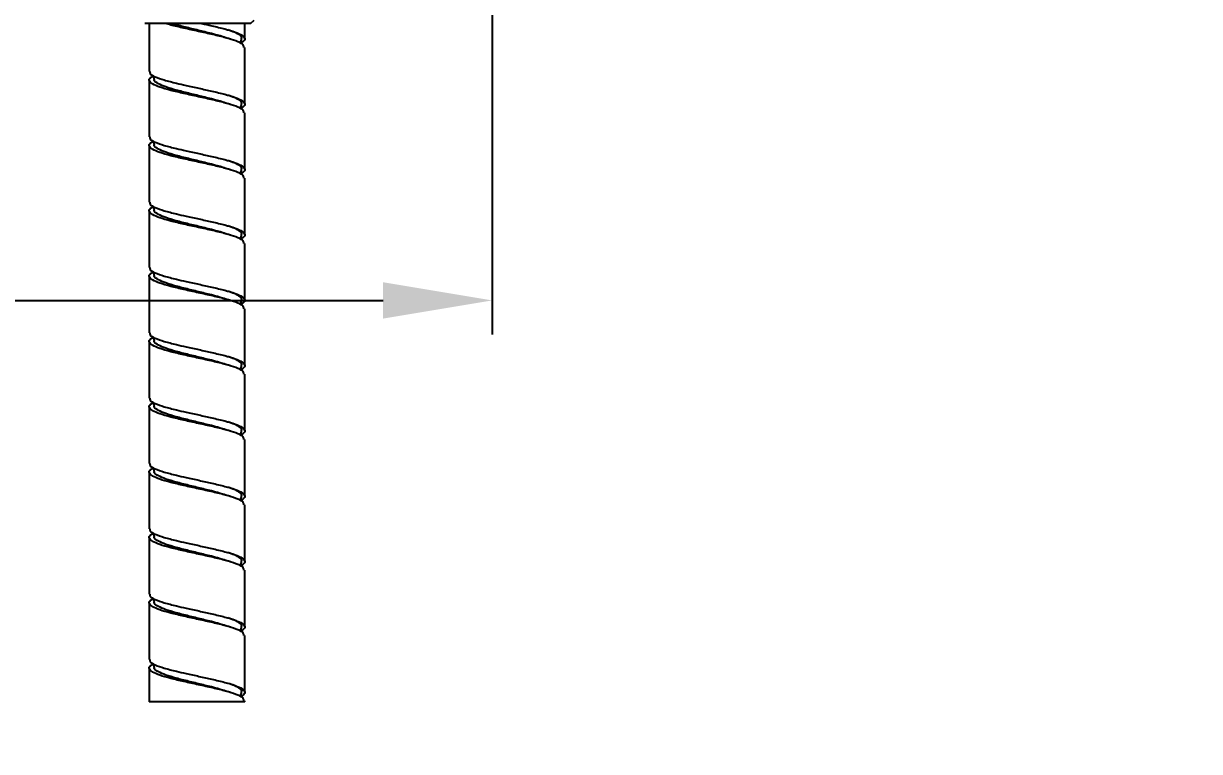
# Model space of a CAD drawing. Header units: millimetres. Extents: x 6110 to 6704, y -2661 to -1821.
# Drawn here: x 6300.46 to 6343.57, y -2398.07 to -2371.37 of the extents above; entities that cross this region are included whole.
import ezdxf

# ---------------------------------------------------------------- set-up
doc = ezdxf.new("R2010")
doc.units = ezdxf.units.MM
doc.header["$LTSCALE"] = 0.1
doc.layers.get('0').update_dxf_attribs({"lineweight": 15})
doc.layers.add('DIM', color=3, linetype='Continuous', lineweight=9)
doc.styles.get("Standard").update_dxf_attribs({"font": 'arial.ttf'})
doc.dimstyles.new('ISO-25', dxfattribs={"dimtxt": 2.5, "dimasz": 2.5, "dimexe": 1.25, "dimexo": 0.625, "dimtad": 1, "dimlfac": 5, "dimtxsty": 'Standard', "dimcen": 2.5, "dimadec": 0, "dimazin": 0, "dimtfac": 1, "dimtmove": 0, "dimatfit": 3, "dimfxl": 0, "dimarcsym": 0})

# ---------------------------------------------------------------- blocks, each defined once
blk = doc.blocks.new('*D43')
at = {"layer": 'Defpoints', "color": 0}
for p in [(6340.653, -2347.331), (6382.373, -2580.443), (6389.257, -2580.443)]:
    blk.add_point(p, dxfattribs=at)
at = {"layer": 'DIM', "color": 0, "lineweight": -2}
for p, q in [((6341.278, -2347.331), (6390.507, -2347.331)), ((6389.257, -2349.831), (6389.257, -2577.943)), ((6382.998, -2580.443), (6390.507, -2580.443))]:
    blk.add_line(p, q, dxfattribs=at)
at = {"layer": 'DIM', "color": 0}
for points in [[(6388.84, -2349.831), (6389.674, -2349.831), (6389.257, -2347.331)], [(6388.84, -2577.943), (6389.674, -2577.943), (6389.257, -2580.443)]]:
    blk.add_solid(points, dxfattribs=at)
at = {"layer": 'DIM', "color": 0, "insert": (6386.406, -2463.887), "char_height": 2.5, "attachment_point": 5, "rotation": 90}
blk.add_mtext('{\\fGulim|b0|i0|c129|p50;\\H1.6x;선반까지 높이 \\fArial|b0|i0|c0|p34;1036 ~1050}', dxfattribs=at)
blk = doc.blocks.new('*D45')
at = {"layer": 'Defpoints', "color": 0}
for p in [(6297.886, -2362.645), (6331.187, -2580.443), (6360.463, -2580.443)]:
    blk.add_point(p, dxfattribs=at)
at = {"layer": 'DIM', "color": 0, "lineweight": -2}
for p, q in [((6298.511, -2362.645), (6361.713, -2362.645)), ((6360.463, -2366.645), (6360.463, -2576.443)), ((6331.812, -2580.443), (6361.713, -2580.443))]:
    blk.add_line(p, q, dxfattribs=at)
at = {"layer": 'DIM', "color": 0}
for points in [[(6359.796, -2366.645), (6361.129, -2366.645), (6360.463, -2362.645)], [(6359.796, -2576.443), (6361.129, -2576.443), (6360.463, -2580.443)]]:
    blk.add_solid(points, dxfattribs=at)
at = {"layer": 'DIM', "color": 0, "insert": (6357.795, -2471.544), "char_height": 4, "attachment_point": 5, "rotation": 90}
blk.add_mtext('977.5', dxfattribs=at)
blk = doc.blocks.new('*D47')
at = {"layer": 'Defpoints', "color": 0}
for p in [(6253.143, -2366.981), (6317.643, -2366.981), (6317.643, -2381.528)]:
    blk.add_point(p, dxfattribs=at)
at = {"layer": 'DIM', "color": 0, "lineweight": -2}
for p, q in [((6253.143, -2367.606), (6253.143, -2382.778)), ((6317.643, -2367.606), (6317.643, -2382.778)), ((6257.143, -2381.528), (6313.643, -2381.528))]:
    blk.add_line(p, q, dxfattribs=at)
at = {"layer": 'DIM', "color": 0}
for points in [[(6257.143, -2380.861), (6257.143, -2382.194), (6253.143, -2381.528)], [(6313.643, -2380.861), (6313.643, -2382.194), (6317.643, -2381.528)]]:
    blk.add_solid(points, dxfattribs=at)
at = {"layer": 'DIM', "color": 0, "insert": (6285.393, -2378.86), "char_height": 4, "attachment_point": 5}
blk.add_mtext('258', dxfattribs=at)
blk = doc.blocks.new('*D49')
at = {"layer": 'Defpoints', "color": 0}
for p in [(6307.952, -2080.75), (6411.492, -2580.443), (6420.327, -2580.443)]:
    blk.add_point(p, dxfattribs=at)
at = {"layer": 'DIM', "color": 0, "lineweight": -2}
for p, q in [((6308.577, -2080.75), (6421.577, -2080.75)), ((6420.327, -2084.75), (6420.327, -2576.443)), ((6412.117, -2580.443), (6421.577, -2580.443))]:
    blk.add_line(p, q, dxfattribs=at)
at = {"layer": 'DIM', "color": 0}
for points in [[(6419.66, -2084.75), (6420.993, -2084.75), (6420.327, -2080.75)], [(6419.66, -2576.443), (6420.993, -2576.443), (6420.327, -2580.443)]]:
    blk.add_solid(points, dxfattribs=at)
at = {"layer": 'DIM', "color": 0, "insert": (6417.079, -2330.597), "char_height": 4, "attachment_point": 5, "rotation": 90}
blk.add_mtext('(2280)', dxfattribs=at)

msp = doc.modelspace()

# ---------------------------------------------------------------- linework, layer by layer
at = {"linetype": 'Continuous', "lineweight": 25}
for p, q in [((6305.0721, -2371.3748), (6305.0721, -2373.1346)), ((6308.5721, -2371.9367), (6308.5721, -2371.3748)), ((6308.7894, -2371.3748), (6308.9144, -2371.2498)), ((6308.5721, -2374.3325), (6308.5721, -2372.2506)), ((6305.2201, -2373.2821), (6305.2503, -2373.4291)), ((6305.0721, -2373.4484), (6305.0721, -2375.5304)), ((6308.5721, -2376.7284), (6308.5721, -2374.6464)), ((6305.0721, -2375.8442), (6305.0721, -2377.9262)), ((6305.2201, -2375.6779), (6305.2503, -2375.8249)), ((6308.5721, -2379.1242), (6308.5721, -2377.0423)), ((6305.2201, -2378.0737), (6305.2503, -2378.2208)), ((6305.0721, -2378.2401), (6305.0721, -2380.3221)), ((6308.5721, -2381.52), (6308.5721, -2379.4381)), ((6305.0721, -2380.6359), (6305.0721, -2382.7179)), ((6305.2201, -2380.4696), (6305.2503, -2380.6166)), ((6308.5721, -2383.9159), (6308.5721, -2381.8339)), ((6305.0721, -2383.0317), (6305.0721, -2385.1137)), ((6305.2201, -2382.8654), (6305.2503, -2383.0124)), ((6308.5721, -2386.3117), (6308.5721, -2384.2298)), ((6305.2201, -2385.2612), (6305.2503, -2385.4083)), ((6305.0721, -2385.4276), (6305.0721, -2387.5096)), ((6308.5721, -2388.7075), (6308.5721, -2386.6256)), ((6305.0721, -2387.8234), (6305.0721, -2389.9054)), ((6305.2201, -2387.6571), (6305.2503, -2387.8041)), ((6308.5721, -2391.1034), (6308.5721, -2389.0214)), ((6305.2201, -2390.0529), (6305.2503, -2390.1999)), ((6305.0721, -2390.2192), (6305.0721, -2392.3012)), ((6308.5721, -2393.4992), (6308.5721, -2391.4173)), ((6305.0721, -2392.6151), (6305.0721, -2394.6971)), ((6305.2201, -2392.4487), (6305.2503, -2392.5958)), ((6308.5721, -2395.895), (6308.5721, -2393.8131)), ((6305.2201, -2394.8446), (6305.2503, -2394.9916)), ((6305.0721, -2395.0109), (6305.0721, -2396.2498)), ((6308.5721, -2396.2498), (6305.0721, -2396.2498)), ((6308.5721, -2396.2498), (6308.5721, -2396.2089))]:
    msp.add_line(p, q, dxfattribs=at)
for points, knots in [([(6308.7894, -2371.3748), (6308.7636, -2371.3748), (6308.7238, -2371.3748), (6308.4822, -2371.3748), (6308.2321, -2371.3748), (6307.9217, -2371.3748), (6307.4706, -2371.3748), (6306.8519, -2371.3748), (6306.2333, -2371.3748), (6305.7822, -2371.3748), (6305.4718, -2371.3748), (6305.2217, -2371.3748), (6304.9801, -2371.3748), (6304.9403, -2371.3748), (6304.9144, -2371.3748)], [0, 0, 0, 0, 0.1197284, 0.1841803, 0.25, 0.3158197, 0.3802716, 0.5, 0.6197284, 0.6841803, 0.75, 0.8158197, 0.8802716, 1, 1, 1, 1]), ([(6308.5429, -2372.2506), (6308.5386, -2372.2107), (6308.5301, -2372.1316), (6308.2652, -2372.0142), (6307.891, -2371.8975), (6307.4109, -2371.7805), (6306.8757, -2371.663), (6306.3412, -2371.5461), (6305.9204, -2371.4501), (6305.7333, -2371.393), (6305.6737, -2371.3748)], [0, 0, 0, 0, 0.1361457, 0.2696436, 0.40312, 0.5367253, 0.6704966, 0.8040743, 0.9375445, 1, 1, 1, 1]), ([(6307.8707, -2371.8955), (6307.8386, -2371.8839), (6307.698, -2371.8335), (6307.3517, -2371.7438), (6306.8758, -2371.6264), (6306.3961, -2371.5095), (6306.0584, -2371.4257), (6305.9231, -2371.3808), (6305.905, -2371.3748)], [0, 0, 0, 0, 0.0666471, 0.2913438, 0.5163249, 0.7409745, 0.9654398, 1, 1, 1, 1]), ([(6306.9908, -2371.3748), (6307.1162, -2371.4024), (6307.4192, -2371.469), (6307.8552, -2371.5742), (6308.2435, -2371.6909), (6308.5015, -2371.8079), (6308.5928, -2371.9254), (6308.5631, -2372.0176), (6308.4533, -2372.0708), (6308.424, -2372.085)], [0, 0, 0, 0, 0.11621518, 0.28082243, 0.44540311, 0.61014275, 0.77508698, 0.93979265, 1, 1, 1, 1]), ([(6308.4533, -2371.93), (6308.4547, -2371.9283), (6308.4885, -2371.8874), (6308.41, -2371.8076), (6308.2458, -2371.7028), (6308.0439, -2371.6368), (6307.9611, -2371.6098)], [0, 0, 0, 0, 0.0162934, 0.3817319, 0.7466961, 1, 1, 1, 1]), ([(6308.0609, -2371.9514), (6308.0296, -2371.9418), (6307.9673, -2371.9229), (6307.9068, -2371.9035), (6307.8767, -2371.8939)], [0, 0, 0, 0, 0.5025674, 1, 1, 1, 1]), ([(6308.4211, -2372.0989), (6308.4224, -2372.0928), (6308.4339, -2372.0364), (6308.4459, -2371.9801), (6308.4565, -2371.9299)], [0, 0, 0, 0, 0.1087371, 1, 1, 1, 1]), ([(6308.5429, -2374.6464), (6308.5386, -2374.6065), (6308.5301, -2374.5274), (6308.2652, -2374.4101), (6307.8911, -2374.2933), (6307.4106, -2374.1763), (6306.8767, -2374.0589), (6306.3374, -2373.942), (6305.8437, -2373.8252), (6305.4416, -2373.7085), (6305.1662, -2373.5912), (6305.0535, -2373.4739), (6305.0727, -2373.3767), (6305.186, -2373.3185), (6305.2236, -2373.2991)], [0, 0, 0, 0, 0.0885028, 0.1752843, 0.2620519, 0.3489032, 0.4358624, 0.5226959, 0.6094594, 0.696251, 0.7831678, 0.8700846, 0.9568761, 1, 1, 1, 1]), ([(6305.0904, -2373.1346), (6305.0902, -2373.1603), (6305.0894, -2373.225), (6305.2745, -2373.3287), (6305.6038, -2373.4458), (6306.0103, -2373.552), (6306.4498, -2373.6524), (6306.8962, -2373.7493), (6307.3885, -2373.8577), (6307.8556, -2373.97), (6308.2434, -2374.0868), (6308.5015, -2374.2037), (6308.5928, -2374.3212), (6308.5631, -2374.4135), (6308.4533, -2374.4666), (6308.424, -2374.4808)], [0, 0, 0, 0, 0.057527, 0.144338, 0.2312605, 0.3182279, 0.3797781, 0.456793, 0.5339075, 0.6207185, 0.7075154, 0.7943962, 0.8813849, 0.9682477, 1, 1, 1, 1]), ([(6307.8707, -2374.2913), (6307.8386, -2374.2798), (6307.6981, -2374.2293), (6307.3513, -2374.1397), (6306.8773, -2374.0222), (6306.3904, -2373.9053), (6305.9472, -2373.7886), (6305.5807, -2373.6718), (6305.3459, -2373.5546), (6305.2382, -2373.4732), (6305.2543, -2373.4312), (6305.2555, -2373.4281)], [0, 0, 0, 0, 0.0402135, 0.1757912, 0.3115404, 0.4470895, 0.5825275, 0.71801, 0.8536917, 0.9893735, 1, 1, 1, 1]), ([(6308.4533, -2374.3258), (6308.4547, -2374.3241), (6308.4885, -2374.2833), (6308.41, -2374.2034), (6308.2458, -2374.0986), (6308.0439, -2374.0327), (6307.9611, -2374.0057)], [0, 0, 0, 0, 0.0162934, 0.3817319, 0.7466961, 1, 1, 1, 1]), ([(6308.0609, -2374.3472), (6308.0296, -2374.3377), (6307.9673, -2374.3187), (6307.9068, -2374.2994), (6307.8767, -2374.2898)], [0, 0, 0, 0, 0.5025674, 1, 1, 1, 1]), ([(6308.4211, -2374.4948), (6308.4224, -2374.4886), (6308.4339, -2374.4323), (6308.4459, -2374.376), (6308.4565, -2374.3258)], [0, 0, 0, 0, 0.1087371, 1, 1, 1, 1]), ([(6308.5429, -2377.0423), (6308.5386, -2377.0023), (6308.5301, -2376.9233), (6308.2652, -2376.8059), (6307.8911, -2376.6892), (6307.4106, -2376.5722), (6306.8767, -2376.4547), (6306.3374, -2376.3378), (6305.8437, -2376.2211), (6305.4416, -2376.1043), (6305.1662, -2375.987), (6305.0535, -2375.8697), (6305.0727, -2375.7725), (6305.186, -2375.7143), (6305.2236, -2375.695)], [0, 0, 0, 0, 0.0885028, 0.1752843, 0.2620519, 0.3489032, 0.4358624, 0.5226959, 0.6094594, 0.696251, 0.7831678, 0.8700846, 0.9568761, 1, 1, 1, 1]), ([(6305.0904, -2375.5304), (6305.0902, -2375.5562), (6305.0894, -2375.6209), (6305.2745, -2375.7245), (6305.6038, -2375.8416), (6306.0103, -2375.9479), (6306.4498, -2376.0482), (6306.8962, -2376.1451), (6307.3885, -2376.2536), (6307.8556, -2376.3659), (6308.2434, -2376.4826), (6308.5015, -2376.5996), (6308.5928, -2376.7171), (6308.5631, -2376.8093), (6308.4533, -2376.8624), (6308.424, -2376.8767)], [0, 0, 0, 0, 0.057527, 0.144338, 0.2312605, 0.3182279, 0.3797781, 0.456793, 0.5339075, 0.6207185, 0.7075154, 0.7943962, 0.8813849, 0.9682477, 1, 1, 1, 1]), ([(6307.8707, -2376.6872), (6307.8386, -2376.6756), (6307.6981, -2376.6251), (6307.3513, -2376.5355), (6306.8773, -2376.418), (6306.3904, -2376.3011), (6305.9472, -2376.1844), (6305.5807, -2376.0676), (6305.3459, -2375.9504), (6305.2382, -2375.869), (6305.2543, -2375.827), (6305.2555, -2375.8239)], [0, 0, 0, 0, 0.0402135, 0.1757912, 0.3115404, 0.4470895, 0.5825275, 0.71801, 0.8536917, 0.9893735, 1, 1, 1, 1]), ([(6308.0609, -2376.743), (6308.0296, -2376.7335), (6307.9673, -2376.7145), (6307.9068, -2376.6952), (6307.8767, -2376.6856)], [0, 0, 0, 0, 0.50256735, 1, 1, 1, 1]), ([(6308.4533, -2376.7217), (6308.4547, -2376.7199), (6308.4885, -2376.6791), (6308.41, -2376.5993), (6308.2458, -2376.4944), (6308.0439, -2376.4285), (6307.9611, -2376.4015)], [0, 0, 0, 0, 0.0162934, 0.3817319, 0.7466961, 1, 1, 1, 1]), ([(6308.4211, -2376.8906), (6308.4224, -2376.8845), (6308.4339, -2376.8281), (6308.4459, -2376.7718), (6308.4565, -2376.7216)], [0, 0, 0, 0, 0.1087371, 1, 1, 1, 1]), ([(6308.5429, -2379.4381), (6308.5386, -2379.3982), (6308.5301, -2379.3191), (6308.2652, -2379.2017), (6307.8911, -2379.085), (6307.4106, -2378.968), (6306.8767, -2378.8505), (6306.3374, -2378.7336), (6305.8437, -2378.6169), (6305.4416, -2378.5001), (6305.1662, -2378.3829), (6305.0535, -2378.2656), (6305.0727, -2378.1684), (6305.186, -2378.1101), (6305.2236, -2378.0908)], [0, 0, 0, 0, 0.08850277, 0.17528433, 0.26205188, 0.34890323, 0.43586244, 0.52269589, 0.60945943, 0.69625098, 0.78316778, 0.87008459, 0.95687614, 1, 1, 1, 1]), ([(6305.0904, -2377.9262), (6305.0902, -2377.952), (6305.0894, -2378.0167), (6305.2745, -2378.1203), (6305.6038, -2378.2374), (6306.0103, -2378.3437), (6306.4498, -2378.444), (6306.8962, -2378.5409), (6307.3885, -2378.6494), (6307.8556, -2378.7617), (6308.2434, -2378.8784), (6308.5015, -2378.9954), (6308.5928, -2379.1129), (6308.5631, -2379.2051), (6308.4533, -2379.2583), (6308.424, -2379.2725)], [0, 0, 0, 0, 0.057527, 0.144338, 0.2312605, 0.3182279, 0.3797781, 0.456793, 0.5339075, 0.6207185, 0.7075154, 0.7943962, 0.8813849, 0.9682477, 1, 1, 1, 1]), ([(6307.8707, -2379.083), (6307.8386, -2379.0714), (6307.6981, -2379.021), (6307.3513, -2378.9313), (6306.8773, -2378.8139), (6306.3904, -2378.697), (6305.9472, -2378.5803), (6305.5807, -2378.4635), (6305.3459, -2378.3462), (6305.2382, -2378.2649), (6305.2543, -2378.2228), (6305.2555, -2378.2198)], [0, 0, 0, 0, 0.0402135, 0.1757912, 0.3115404, 0.4470895, 0.5825275, 0.71801, 0.8536917, 0.9893735, 1, 1, 1, 1]), ([(6308.4533, -2379.1175), (6308.4547, -2379.1158), (6308.4885, -2379.0749), (6308.41, -2378.9951), (6308.2458, -2378.8903), (6308.0439, -2378.8243), (6307.9611, -2378.7973)], [0, 0, 0, 0, 0.0162934, 0.3817319, 0.7466961, 1, 1, 1, 1]), ([(6308.0609, -2379.1389), (6308.0296, -2379.1293), (6307.9673, -2379.1104), (6307.9068, -2379.091), (6307.8767, -2379.0814)], [0, 0, 0, 0, 0.50256735, 1, 1, 1, 1]), ([(6308.4211, -2379.2864), (6308.4224, -2379.2803), (6308.4339, -2379.2239), (6308.4459, -2379.1676), (6308.4565, -2379.1174)], [0, 0, 0, 0, 0.1087371, 1, 1, 1, 1]), ([(6308.5429, -2381.8339), (6308.5386, -2381.794), (6308.5301, -2381.7149), (6308.2652, -2381.5976), (6307.8911, -2381.4808), (6307.4106, -2381.3638), (6306.8767, -2381.2464), (6306.3374, -2381.1295), (6305.8437, -2381.0127), (6305.4416, -2380.896), (6305.1662, -2380.7787), (6305.0535, -2380.6614), (6305.0727, -2380.5642), (6305.186, -2380.506), (6305.2236, -2380.4866)], [0, 0, 0, 0, 0.0885028, 0.1752843, 0.2620519, 0.3489032, 0.4358624, 0.5226959, 0.6094594, 0.696251, 0.7831678, 0.8700846, 0.9568761, 1, 1, 1, 1]), ([(6305.0904, -2380.3221), (6305.0902, -2380.3478), (6305.0894, -2380.4125), (6305.2745, -2380.5162), (6305.6038, -2380.6333), (6306.0103, -2380.7395), (6306.4498, -2380.8399), (6306.8962, -2380.9368), (6307.3885, -2381.0452), (6307.8556, -2381.1575), (6308.2434, -2381.2743), (6308.5015, -2381.3912), (6308.5928, -2381.5087), (6308.5631, -2381.601), (6308.4533, -2381.6541), (6308.424, -2381.6683)], [0, 0, 0, 0, 0.057527, 0.144338, 0.2312605, 0.3182279, 0.3797781, 0.456793, 0.5339075, 0.6207185, 0.7075154, 0.7943962, 0.8813849, 0.9682477, 1, 1, 1, 1]), ([(6307.8707, -2381.4788), (6307.8386, -2381.4673), (6307.6981, -2381.4168), (6307.3513, -2381.3272), (6306.8773, -2381.2097), (6306.3904, -2381.0928), (6305.9472, -2380.9761), (6305.5807, -2380.8593), (6305.3459, -2380.7421), (6305.2382, -2380.6607), (6305.2543, -2380.6187), (6305.2555, -2380.6156)], [0, 0, 0, 0, 0.0402135, 0.1757912, 0.3115404, 0.4470895, 0.5825275, 0.71801, 0.8536917, 0.9893735, 1, 1, 1, 1]), ([(6308.0609, -2381.5347), (6308.0296, -2381.5252), (6307.9673, -2381.5062), (6307.9068, -2381.4869), (6307.8767, -2381.4773)], [0, 0, 0, 0, 0.5025674, 1, 1, 1, 1]), ([(6308.4533, -2381.5133), (6308.4547, -2381.5116), (6308.4885, -2381.4708), (6308.41, -2381.3909), (6308.2458, -2381.2861), (6308.0439, -2381.2202), (6307.9611, -2381.1932)], [0, 0, 0, 0, 0.0162934, 0.3817319, 0.7466961, 1, 1, 1, 1]), ([(6308.4211, -2381.6823), (6308.4224, -2381.6761), (6308.4339, -2381.6198), (6308.4459, -2381.5635), (6308.4565, -2381.5133)], [0, 0, 0, 0, 0.1087371, 1, 1, 1, 1]), ([(6305.0904, -2382.7179), (6305.0902, -2382.7437), (6305.0894, -2382.8084), (6305.2745, -2382.912), (6305.6038, -2383.0291), (6306.0103, -2383.1354), (6306.4498, -2383.2357), (6306.8962, -2383.3326), (6307.3885, -2383.4411), (6307.8556, -2383.5534), (6308.2434, -2383.6701), (6308.5015, -2383.7871), (6308.5928, -2383.9046), (6308.5631, -2383.9968), (6308.4533, -2384.0499), (6308.424, -2384.0642)], [0, 0, 0, 0, 0.057527, 0.144338, 0.2312605, 0.3182279, 0.3797781, 0.456793, 0.5339075, 0.6207185, 0.7075154, 0.7943962, 0.8813849, 0.9682477, 1, 1, 1, 1]), ([(6308.5429, -2384.2298), (6308.5386, -2384.1898), (6308.5301, -2384.1108), (6308.2652, -2383.9934), (6307.8911, -2383.8767), (6307.4106, -2383.7597), (6306.8767, -2383.6422), (6306.3374, -2383.5253), (6305.8437, -2383.4086), (6305.4416, -2383.2918), (6305.1662, -2383.1745), (6305.0535, -2383.0572), (6305.0727, -2382.96), (6305.186, -2382.9018), (6305.2236, -2382.8825)], [0, 0, 0, 0, 0.0885028, 0.1752843, 0.2620519, 0.3489032, 0.4358624, 0.5226959, 0.6094594, 0.696251, 0.7831678, 0.8700846, 0.9568761, 1, 1, 1, 1]), ([(6307.8707, -2383.8747), (6307.8386, -2383.8631), (6307.6981, -2383.8126), (6307.3513, -2383.723), (6306.8773, -2383.6055), (6306.3904, -2383.4886), (6305.9472, -2383.3719), (6305.5807, -2383.2551), (6305.3459, -2383.1379), (6305.2382, -2383.0565), (6305.2543, -2383.0145), (6305.2555, -2383.0114)], [0, 0, 0, 0, 0.0402135, 0.1757912, 0.3115404, 0.4470895, 0.5825275, 0.71801, 0.8536917, 0.9893735, 1, 1, 1, 1]), ([(6308.4533, -2383.9092), (6308.4547, -2383.9074), (6308.4885, -2383.8666), (6308.41, -2383.7868), (6308.2458, -2383.6819), (6308.0439, -2383.616), (6307.9611, -2383.589)], [0, 0, 0, 0, 0.0162934, 0.3817319, 0.7466961, 1, 1, 1, 1]), ([(6308.0609, -2383.9305), (6308.0296, -2383.921), (6307.9673, -2383.902), (6307.9068, -2383.8827), (6307.8767, -2383.8731)], [0, 0, 0, 0, 0.5025674, 1, 1, 1, 1]), ([(6308.4211, -2384.0781), (6308.4224, -2384.072), (6308.4339, -2384.0156), (6308.4459, -2383.9593), (6308.4565, -2383.9091)], [0, 0, 0, 0, 0.1087371, 1, 1, 1, 1]), ([(6308.5429, -2386.6256), (6308.5386, -2386.5857), (6308.5301, -2386.5066), (6308.2652, -2386.3892), (6307.8911, -2386.2725), (6307.4106, -2386.1555), (6306.8767, -2386.038), (6306.3374, -2385.9211), (6305.8437, -2385.8044), (6305.4416, -2385.6876), (6305.1662, -2385.5704), (6305.0535, -2385.4531), (6305.0727, -2385.3559), (6305.186, -2385.2976), (6305.2236, -2385.2783)], [0, 0, 0, 0, 0.0885028, 0.1752843, 0.2620519, 0.3489032, 0.4358624, 0.5226959, 0.6094594, 0.696251, 0.7831678, 0.8700846, 0.9568761, 1, 1, 1, 1]), ([(6305.0904, -2385.1137), (6305.0902, -2385.1395), (6305.0894, -2385.2042), (6305.2745, -2385.3078), (6305.6038, -2385.4249), (6306.0103, -2385.5312), (6306.4498, -2385.6315), (6306.8962, -2385.7284), (6307.3885, -2385.8369), (6307.8556, -2385.9492), (6308.2434, -2386.0659), (6308.5015, -2386.1829), (6308.5928, -2386.3004), (6308.5631, -2386.3926), (6308.4533, -2386.4458), (6308.424, -2386.46)], [0, 0, 0, 0, 0.05752704, 0.14433799, 0.23126047, 0.31822792, 0.37977805, 0.45679303, 0.53390751, 0.62071847, 0.70751541, 0.79439618, 0.88138485, 0.96824771, 1, 1, 1, 1]), ([(6307.8707, -2386.2705), (6307.8386, -2386.2589), (6307.6981, -2386.2085), (6307.3513, -2386.1188), (6306.8773, -2386.0014), (6306.3904, -2385.8845), (6305.9472, -2385.7678), (6305.5807, -2385.651), (6305.3459, -2385.5337), (6305.2382, -2385.4524), (6305.2543, -2385.4103), (6305.2555, -2385.4073)], [0, 0, 0, 0, 0.0402135, 0.1757912, 0.3115404, 0.4470895, 0.5825275, 0.71801, 0.8536917, 0.9893735, 1, 1, 1, 1]), ([(6308.0609, -2386.3264), (6308.0296, -2386.3168), (6307.9673, -2386.2979), (6307.9068, -2386.2785), (6307.8767, -2386.2689)], [0, 0, 0, 0, 0.5025674, 1, 1, 1, 1]), ([(6308.4533, -2386.305), (6308.4547, -2386.3033), (6308.4885, -2386.2624), (6308.41, -2386.1826), (6308.2458, -2386.0778), (6308.0439, -2386.0118), (6307.9611, -2385.9848)], [0, 0, 0, 0, 0.0162934, 0.3817319, 0.7466961, 1, 1, 1, 1]), ([(6308.4211, -2386.4739), (6308.4224, -2386.4678), (6308.4339, -2386.4114), (6308.4459, -2386.3551), (6308.4565, -2386.3049)], [0, 0, 0, 0, 0.1087371, 1, 1, 1, 1]), ([(6305.0904, -2387.5096), (6305.0902, -2387.5353), (6305.0894, -2387.6), (6305.2745, -2387.7037), (6305.6038, -2387.8208), (6306.0103, -2387.927), (6306.4498, -2388.0274), (6306.8962, -2388.1243), (6307.3885, -2388.2327), (6307.8556, -2388.345), (6308.2434, -2388.4618), (6308.5015, -2388.5787), (6308.5928, -2388.6962), (6308.5631, -2388.7885), (6308.4533, -2388.8416), (6308.424, -2388.8558)], [0, 0, 0, 0, 0.057527, 0.144338, 0.2312605, 0.3182279, 0.3797781, 0.456793, 0.5339075, 0.6207185, 0.7075154, 0.7943962, 0.8813849, 0.9682477, 1, 1, 1, 1]), ([(6308.5429, -2389.0214), (6308.5386, -2388.9815), (6308.5301, -2388.9024), (6308.2652, -2388.7851), (6307.8911, -2388.6683), (6307.4106, -2388.5513), (6306.8767, -2388.4339), (6306.3374, -2388.317), (6305.8437, -2388.2002), (6305.4416, -2388.0835), (6305.1662, -2387.9662), (6305.0535, -2387.8489), (6305.0727, -2387.7517), (6305.186, -2387.6935), (6305.2236, -2387.6741)], [0, 0, 0, 0, 0.08850277, 0.17528433, 0.26205188, 0.34890323, 0.43586244, 0.52269589, 0.60945943, 0.69625098, 0.78316778, 0.87008459, 0.95687614, 1, 1, 1, 1]), ([(6307.8707, -2388.6663), (6307.8386, -2388.6548), (6307.6981, -2388.6043), (6307.3513, -2388.5147), (6306.8773, -2388.3972), (6306.3904, -2388.2803), (6305.9472, -2388.1636), (6305.5807, -2388.0468), (6305.3459, -2387.9296), (6305.2382, -2387.8482), (6305.2543, -2387.8062), (6305.2555, -2387.8031)], [0, 0, 0, 0, 0.04021354, 0.17579118, 0.31154037, 0.44708951, 0.58252747, 0.71800998, 0.85369172, 0.98937346, 1, 1, 1, 1]), ([(6308.4533, -2388.7008), (6308.4547, -2388.6991), (6308.4885, -2388.6583), (6308.41, -2388.5784), (6308.2458, -2388.4736), (6308.0439, -2388.4077), (6307.9611, -2388.3807)], [0, 0, 0, 0, 0.01629342, 0.38173192, 0.74669613, 1, 1, 1, 1]), ([(6308.0609, -2388.7222), (6308.0296, -2388.7127), (6307.9673, -2388.6937), (6307.9068, -2388.6744), (6307.8767, -2388.6648)], [0, 0, 0, 0, 0.5025674, 1, 1, 1, 1]), ([(6308.4211, -2388.8698), (6308.4224, -2388.8636), (6308.4339, -2388.8073), (6308.4459, -2388.751), (6308.4565, -2388.7008)], [0, 0, 0, 0, 0.1087371, 1, 1, 1, 1]), ([(6308.5429, -2391.4173), (6308.5386, -2391.3773), (6308.5301, -2391.2983), (6308.2652, -2391.1809), (6307.8911, -2391.0642), (6307.4106, -2390.9472), (6306.8767, -2390.8297), (6306.3374, -2390.7128), (6305.8437, -2390.5961), (6305.4416, -2390.4793), (6305.1662, -2390.362), (6305.0535, -2390.2447), (6305.0727, -2390.1475), (6305.186, -2390.0893), (6305.2236, -2390.07)], [0, 0, 0, 0, 0.0885028, 0.1752843, 0.2620519, 0.3489032, 0.4358624, 0.5226959, 0.6094594, 0.696251, 0.7831678, 0.8700846, 0.9568761, 1, 1, 1, 1]), ([(6305.0904, -2389.9054), (6305.0902, -2389.9312), (6305.0894, -2389.9959), (6305.2745, -2390.0995), (6305.6038, -2390.2166), (6306.0103, -2390.3229), (6306.4498, -2390.4232), (6306.8962, -2390.5201), (6307.3885, -2390.6286), (6307.8556, -2390.7409), (6308.2434, -2390.8576), (6308.5015, -2390.9746), (6308.5928, -2391.0921), (6308.5631, -2391.1843), (6308.4533, -2391.2374), (6308.424, -2391.2517)], [0, 0, 0, 0, 0.057527, 0.144338, 0.2312605, 0.3182279, 0.3797781, 0.456793, 0.5339075, 0.6207185, 0.7075154, 0.7943962, 0.8813849, 0.9682477, 1, 1, 1, 1]), ([(6307.8707, -2391.0622), (6307.8386, -2391.0506), (6307.6981, -2391.0001), (6307.3513, -2390.9105), (6306.8773, -2390.793), (6306.3904, -2390.6761), (6305.9472, -2390.5594), (6305.5807, -2390.4426), (6305.3459, -2390.3254), (6305.2382, -2390.244), (6305.2543, -2390.202), (6305.2555, -2390.1989)], [0, 0, 0, 0, 0.0402135, 0.1757912, 0.3115404, 0.4470895, 0.5825275, 0.71801, 0.8536917, 0.9893735, 1, 1, 1, 1]), ([(6308.4533, -2391.0967), (6308.4547, -2391.0949), (6308.4885, -2391.0541), (6308.41, -2390.9743), (6308.2458, -2390.8694), (6308.0439, -2390.8035), (6307.9611, -2390.7765)], [0, 0, 0, 0, 0.01629342, 0.38173192, 0.74669613, 1, 1, 1, 1]), ([(6308.0609, -2391.118), (6308.0296, -2391.1085), (6307.9673, -2391.0895), (6307.9068, -2391.0702), (6307.8767, -2391.0606)], [0, 0, 0, 0, 0.5025674, 1, 1, 1, 1]), ([(6308.4211, -2391.2656), (6308.4224, -2391.2595), (6308.4339, -2391.2031), (6308.4459, -2391.1468), (6308.4565, -2391.0966)], [0, 0, 0, 0, 0.1087371, 1, 1, 1, 1]), ([(6305.0904, -2392.3012), (6305.0902, -2392.327), (6305.0894, -2392.3917), (6305.2745, -2392.4953), (6305.6038, -2392.6124), (6306.0103, -2392.7187), (6306.4498, -2392.819), (6306.8962, -2392.9159), (6307.3885, -2393.0244), (6307.8556, -2393.1367), (6308.2434, -2393.2534), (6308.5015, -2393.3704), (6308.5928, -2393.4879), (6308.5631, -2393.5801), (6308.4533, -2393.6333), (6308.424, -2393.6475)], [0, 0, 0, 0, 0.057527, 0.144338, 0.2312605, 0.3182279, 0.3797781, 0.456793, 0.5339075, 0.6207185, 0.7075154, 0.7943962, 0.8813849, 0.9682477, 1, 1, 1, 1]), ([(6308.5429, -2393.8131), (6308.5386, -2393.7732), (6308.5301, -2393.6941), (6308.2652, -2393.5767), (6307.8911, -2393.46), (6307.4106, -2393.343), (6306.8767, -2393.2255), (6306.3374, -2393.1086), (6305.8437, -2392.9919), (6305.4416, -2392.8751), (6305.1662, -2392.7579), (6305.0535, -2392.6406), (6305.0727, -2392.5434), (6305.186, -2392.4851), (6305.2236, -2392.4658)], [0, 0, 0, 0, 0.0885028, 0.1752843, 0.2620519, 0.3489032, 0.4358624, 0.5226959, 0.6094594, 0.696251, 0.7831678, 0.8700846, 0.9568761, 1, 1, 1, 1]), ([(6307.8707, -2393.458), (6307.8386, -2393.4464), (6307.6981, -2393.396), (6307.3513, -2393.3063), (6306.8773, -2393.1889), (6306.3904, -2393.072), (6305.9472, -2392.9553), (6305.5807, -2392.8385), (6305.3459, -2392.7212), (6305.2382, -2392.6399), (6305.2543, -2392.5978), (6305.2555, -2392.5948)], [0, 0, 0, 0, 0.0402135, 0.1757912, 0.3115404, 0.4470895, 0.5825275, 0.71801, 0.8536917, 0.9893735, 1, 1, 1, 1]), ([(6308.4533, -2393.4925), (6308.4547, -2393.4908), (6308.4885, -2393.4499), (6308.41, -2393.3701), (6308.2458, -2393.2653), (6308.0439, -2393.1993), (6307.9611, -2393.1723)], [0, 0, 0, 0, 0.01629342, 0.38173192, 0.74669613, 1, 1, 1, 1]), ([(6308.0609, -2393.5139), (6308.0296, -2393.5043), (6307.9673, -2393.4854), (6307.9068, -2393.466), (6307.8767, -2393.4564)], [0, 0, 0, 0, 0.5025674, 1, 1, 1, 1]), ([(6308.4211, -2393.6614), (6308.4224, -2393.6553), (6308.4339, -2393.5989), (6308.4459, -2393.5426), (6308.4565, -2393.4924)], [0, 0, 0, 0, 0.1087371, 1, 1, 1, 1]), ([(6308.5429, -2396.2089), (6308.5386, -2396.169), (6308.5301, -2396.0899), (6308.2652, -2395.9726), (6307.8911, -2395.8558), (6307.4106, -2395.7388), (6306.8767, -2395.6214), (6306.3374, -2395.5045), (6305.8437, -2395.3877), (6305.4416, -2395.271), (6305.1662, -2395.1537), (6305.0535, -2395.0364), (6305.0727, -2394.9392), (6305.186, -2394.881), (6305.2236, -2394.8616)], [0, 0, 0, 0, 0.08850277, 0.17528433, 0.26205188, 0.34890323, 0.43586244, 0.52269589, 0.60945943, 0.69625098, 0.78316778, 0.87008459, 0.95687614, 1, 1, 1, 1]), ([(6305.0904, -2394.6971), (6305.0902, -2394.7228), (6305.0894, -2394.7875), (6305.2745, -2394.8912), (6305.6038, -2395.0083), (6306.0103, -2395.1145), (6306.4498, -2395.2149), (6306.8962, -2395.3118), (6307.3885, -2395.4202), (6307.8556, -2395.5325), (6308.2434, -2395.6493), (6308.5015, -2395.7662), (6308.5928, -2395.8837), (6308.5631, -2395.976), (6308.4533, -2396.0291), (6308.424, -2396.0433)], [0, 0, 0, 0, 0.057527, 0.144338, 0.2312605, 0.3182279, 0.3797781, 0.456793, 0.5339075, 0.6207185, 0.7075154, 0.7943962, 0.8813849, 0.9682477, 1, 1, 1, 1]), ([(6307.8707, -2395.8538), (6307.8386, -2395.8423), (6307.6981, -2395.7918), (6307.3513, -2395.7022), (6306.8773, -2395.5847), (6306.3904, -2395.4678), (6305.9472, -2395.3511), (6305.5807, -2395.2343), (6305.3459, -2395.1171), (6305.2382, -2395.0357), (6305.2543, -2394.9937), (6305.2555, -2394.9906)], [0, 0, 0, 0, 0.0402135, 0.1757912, 0.3115404, 0.4470895, 0.5825275, 0.71801, 0.8536917, 0.9893735, 1, 1, 1, 1]), ([(6308.4533, -2395.8883), (6308.4547, -2395.8866), (6308.4885, -2395.8458), (6308.41, -2395.7659), (6308.2458, -2395.6611), (6308.0439, -2395.5952), (6307.9611, -2395.5682)], [0, 0, 0, 0, 0.01629342, 0.38173192, 0.74669613, 1, 1, 1, 1]), ([(6308.0609, -2395.9097), (6308.0296, -2395.9002), (6307.9673, -2395.8812), (6307.9068, -2395.8619), (6307.8767, -2395.8523)], [0, 0, 0, 0, 0.5025674, 1, 1, 1, 1]), ([(6308.4211, -2396.0573), (6308.4224, -2396.0511), (6308.4339, -2395.9948), (6308.4459, -2395.9385), (6308.4565, -2395.8883)], [0, 0, 0, 0, 0.1087371, 1, 1, 1, 1])]:
    msp.add_open_spline(points, degree=3, knots=knots, dxfattribs=at)

# ---------------------------------------------------------------- dimensions: what is measured, and where the dimension line sits
at = {"layer": 'DIM'}
for base, p1, p2, text, picture, middle in [((6420.3266, -2580.4433), (6307.9519, -2080.7498), (6411.4918, -2580.4433), '(2280)', '*D49', (6420.3266, -2330.5966)), ((6360.4628, -2580.4433), (6297.8859, -2362.6446), (6331.1867, -2580.4433), '977.5', '*D45', (6360.4628, -2471.544))]:
    dim = msp.add_linear_dim(base=base, p1=p1, p2=p2, angle=90, text=text, dimstyle='ISO-25', override={"dimtxt": 4, "dimasz": 4, "dimlfac": 4, "dimadec": 1, "dimfxl": 1.25}, dxfattribs=at)
    dim.commit()
    dim.dimension.update_dxf_attribs({"geometry": picture, "text_midpoint": middle, "dimtype": 160})
dim = msp.add_linear_dim(base=(6389.2571, -2580.4433), p1=(6340.653, -2347.331), p2=(6382.3731, -2580.4433), angle=90, text='{\\fGulim|b0|i0|c129|p50;\\H1.6x;선반까지 높이 \\fArial|b0|i0|c0|p34;1036 ~1050}', dimstyle='ISO-25', dxfattribs=at)
dim.commit()
dim.dimension.update_dxf_attribs({"geometry": '*D43', "text_midpoint": (6389.2571, -2463.8872), "dimtype": 160})
dim = msp.add_linear_dim(base=(6317.6435, -2381.5276), p1=(6253.1435, -2366.9812), p2=(6317.6435, -2366.9812), dimstyle='ISO-25', override={"dimtxt": 4, "dimasz": 4, "dimlfac": 4, "dimadec": 1, "dimfxl": 1.25}, dxfattribs=at)
dim.commit()
dim.dimension.update_dxf_attribs({"geometry": '*D47', "text_midpoint": (6285.3935, -2381.5276), "dimtype": 160})

doc.saveas('drawing.dxf')
